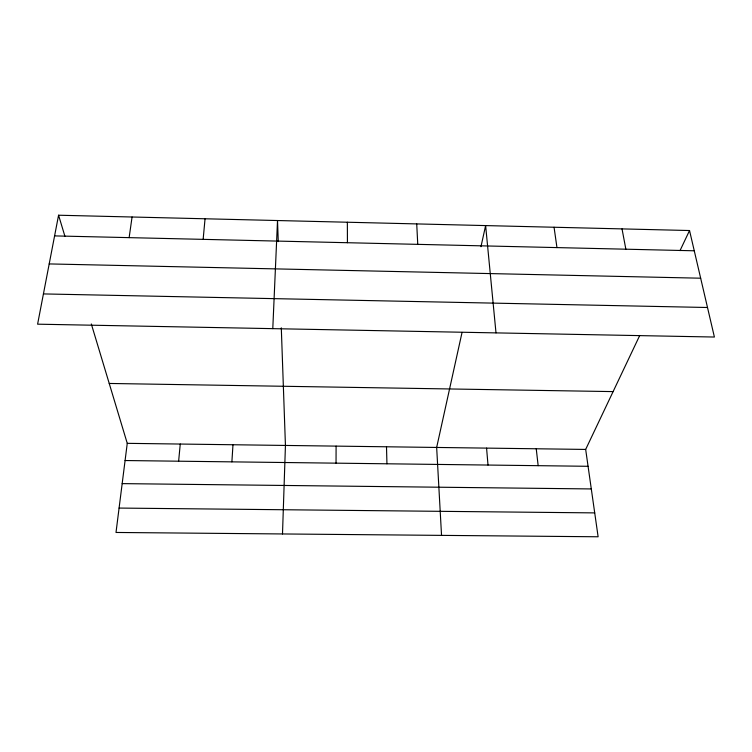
<?xml version="1.0" encoding="UTF-8"?>
<svg xmlns="http://www.w3.org/2000/svg" width="752" height="752" viewBox="0 0 752 752"><rect width="100%" height="100%" fill="white"/><g stroke="black" fill="none" stroke-linecap="round" stroke-linejoin="round"><path stroke-width="1.13" d="M336.041 463.157L336.097 446.115M282.498 533.958L285.44 445.438L281.295 327.806M272.788 328.643L277.516 220.533L278.259 241.599M231.889 461.86L232.979 444.742M203.143 239.352L205.052 218.776M178.628 461.202L180.254 444.047M91.312 323.952L127.257 443.342L116.005 532.463L598.122 536.778L585.667 449.433L639.745 335.458M129.137 237.632L132.07 216.999M58.571 215.222L37.6 324.178L714.4 337.037L689.537 230.535L58.571 215.222L64.926 236.316M462.048 332.403L436.658 447.449L441.537 535.377M480.96 246.712L485.623 225.591L496 332.882M680.005 250.642L689.537 230.535M119.089 508.07L594.719 512.892M122.172 483.621L591.298 488.941M127.257 443.342L585.667 449.433M125.086 460.534L588.073 466.296M109.228 383.454L613.106 391.604M43.428 293.919L707.51 307.502M49.2 263.924L700.667 278.202M54.595 235.902L694.265 250.792M622.026 228.899L625.852 249.194M554.055 227.245L556.959 247.596M536.242 448.775L538.159 465.676M486.572 448.117L488.01 465.056M416.721 223.917L417.755 244.353M386.5 446.782L386.942 463.796M347.358 222.235L347.433 242.717"/></g></svg>
